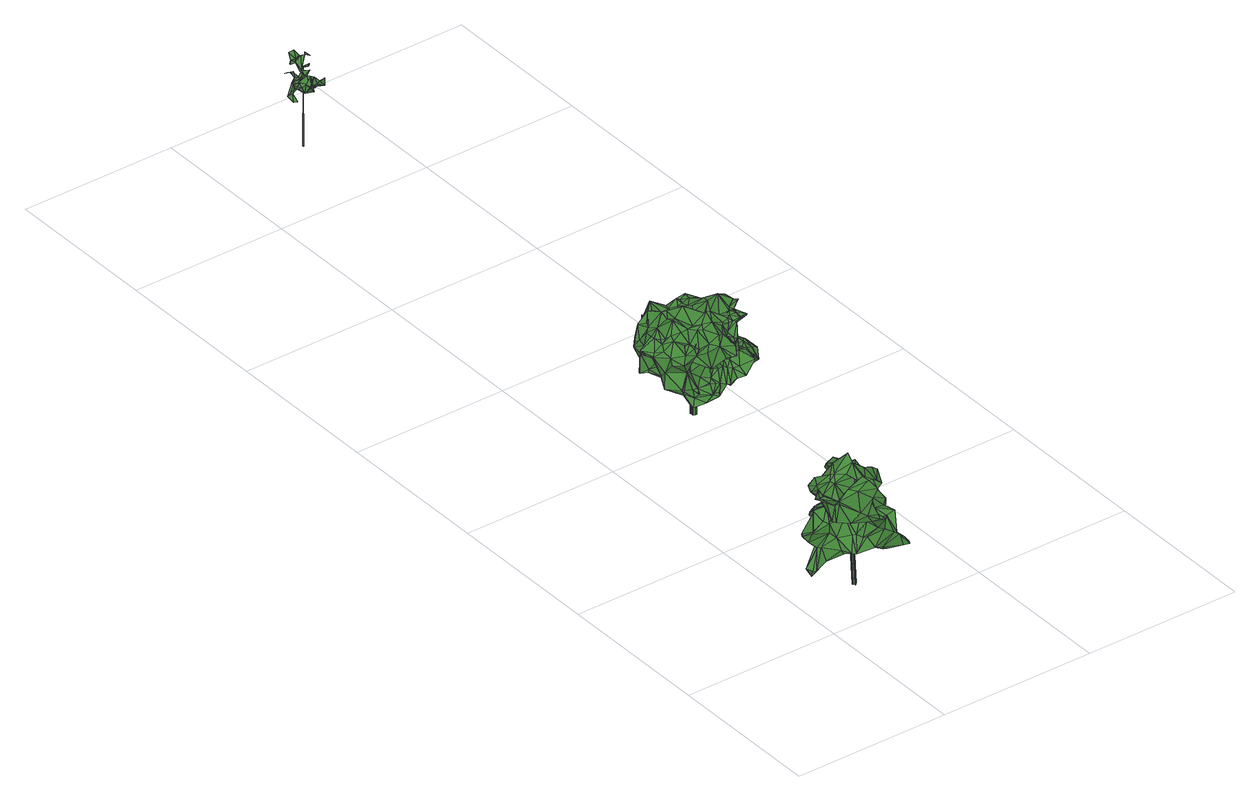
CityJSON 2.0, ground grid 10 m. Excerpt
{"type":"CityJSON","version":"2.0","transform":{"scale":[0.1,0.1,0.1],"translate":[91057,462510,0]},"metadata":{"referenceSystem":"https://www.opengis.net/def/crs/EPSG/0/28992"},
"CityObjects":{
"tree1":{"type":"SolitaryVegetationObject","attributes":{"gtid":6,"crown_width_m":5.69,"crown_median_z":5.21,"trunk_H_m":4.95,"trunk_DBH_m":0.207,"trunk_radius_m":0.104,"trunk_base_height_m":0.26,"original_gtid":"6"},"geometry":[{"type":"MultiSurface","lod":"3","boundaries":[[[0,1,2]],[[3,4,5]],[[6,7,8]],[[9,10,11]],[[12,2,1]],[[13,14,15]],[[16,17,18]],[[19,20,21]],[[22,23,24]],[[25,26,27]],[[28,29,30]],[[31,21,32]],[[33,34,35]],[[36,37,38]],[[39,8,7]],[[40,41,42]],[[43,44,45]],[[46,47,48]],[[49,50,51]],[[52,53,54]],[[55,56,57]],[[41,58,59]],[[60,58,41]],[[61,10,36]],[[24,62,63]],[[4,64,65]],[[9,36,10]],[[66,67,68]],[[69,70,71]],[[25,72,26]],[[73,74,75]],[[76,75,74]],[[77,78,69]],[[79,80,75]],[[42,81,82]],[[83,82,81]],[[83,81,42]],[[84,85,86]],[[87,88,89]],[[90,91,79]],[[92,93,94]],[[39,5,8]],[[95,14,96]],[[97,87,9]],[[98,99,20]],[[100,101,102]],[[103,95,104]],[[19,105,20]],[[106,107,108]],[[21,99,32]],[[109,98,45]],[[43,45,98]],[[110,111,112]],[[113,62,114]],[[91,114,62]],[[86,115,116]],[[117,68,67]],[[116,115,118]],[[25,93,72]],[[119,120,121]],[[96,14,122]],[[13,122,14]],[[123,78,77]],[[6,78,123]],[[124,125,101]],[[102,101,125]],[[121,120,126]],[[88,47,127]],[[118,42,128]],[[129,42,118]],[[14,95,130]],[[14,130,15]],[[100,124,101]],[[131,84,86]],[[104,132,103]],[[21,20,99]],[[133,134,11]],[[135,136,137]],[[89,9,87]],[[132,104,96]],[[96,104,95]],[[7,123,39]],[[125,39,123]],[[0,133,138]],[[92,56,139]],[[140,43,105]],[[36,87,97]],[[23,141,142]],[[143,144,145]],[[146,147,148]],[[27,26,51]],[[149,145,150]],[[88,151,89]],[[152,153,49]],[[144,17,16]],[[154,17,144]],[[90,114,91]],[[5,4,155]],[[5,155,8]],[[156,107,157]],[[156,112,107]],[[105,54,158]],[[114,159,113]],[[6,123,7]],[[125,123,160]],[[161,40,162]],[[163,40,161]],[[159,114,90]],[[91,164,79]],[[165,149,120]],[[5,39,166]],[[152,51,167]],[[168,169,170]],[[171,143,172]],[[57,109,173]],[[134,12,1]],[[134,1,37]],[[174,122,175]],[[13,175,122]],[[176,177,178]],[[179,178,177]],[[156,157,180]],[[181,182,64]],[[64,182,183]],[[95,103,130]],[[54,19,184]],[[115,129,118]],[[100,129,124]],[[40,129,115]],[[185,23,142]],[[161,162,85]],[[155,6,8]],[[186,13,15]],[[20,105,98]],[[187,188,135]],[[189,52,127]],[[66,68,189]],[[187,111,190]],[[16,138,144]],[[100,191,129]],[[29,192,193]],[[87,48,88]],[[38,48,87]],[[47,88,48]],[[78,6,155]],[[46,127,47]],[[36,38,87]],[[119,165,3]],[[188,186,15]],[[29,193,179]],[[194,73,75]],[[194,75,159]],[[195,122,174]],[[32,196,190]],[[66,189,17]],[[18,17,189]],[[1,16,197]],[[1,0,16]],[[72,93,92]],[[92,152,72]],[[92,139,152]],[[145,149,172]],[[143,145,172]],[[22,24,168]],[[4,70,155]],[[78,155,70]],[[31,190,111]],[[189,68,52]],[[117,52,68]],[[92,32,56]],[[131,86,116]],[[57,99,98]],[[109,57,98]],[[37,1,197]],[[37,197,38]],[[52,117,53]],[[16,18,197]],[[159,76,97]],[[159,75,76]],[[198,11,164]],[[199,24,63]],[[147,42,129]],[[128,27,118]],[[25,27,128]],[[71,28,30]],[[102,160,200]],[[148,200,160]],[[50,49,172]],[[112,151,110]],[[79,201,90]],[[202,135,203]],[[202,203,130]],[[50,172,131]],[[55,53,56]],[[55,117,53]],[[148,191,200]],[[158,173,140]],[[140,105,158]],[[109,45,173]],[[75,73,201]],[[164,11,204]],[[83,125,124]],[[195,170,205]],[[169,205,170]],[[32,94,196]],[[206,207,31]],[[97,74,36]],[[208,153,25]],[[169,209,205]],[[67,66,210]],[[28,71,70]],[[29,28,192]],[[141,174,175]],[[142,141,175]],[[2,133,0]],[[30,29,179]],[[170,195,174]],[[210,66,17]],[[4,28,70]],[[151,19,110]],[[211,212,213]],[[67,53,117]],[[115,86,162]],[[186,106,13]],[[165,214,3]],[[215,120,119]],[[189,46,48]],[[189,48,18]],[[43,98,105]],[[172,216,171]],[[31,217,19]],[[110,19,217]],[[44,43,140]],[[54,184,52]],[[73,194,201]],[[159,218,219]],[[137,219,218]],[[220,210,34]],[[41,40,163]],[[10,137,218]],[[10,218,159]],[[144,143,221]],[[222,137,10]],[[80,10,61]],[[163,60,41]],[[28,4,192]],[[69,78,70]],[[186,188,190]],[[147,211,42]],[[140,173,44]],[[44,173,45]],[[173,55,57]],[[196,107,106]],[[189,127,46]],[[23,62,24]],[[96,195,205]],[[96,205,132]],[[111,107,196]],[[110,207,206]],[[185,164,91]],[[223,58,126]],[[60,126,58]],[[211,224,128]],[[182,149,150]],[[191,100,200]],[[80,204,10]],[[63,225,226]],[[179,227,178]],[[186,190,196]],[[170,174,22]],[[116,118,27]],[[152,167,72]],[[42,82,40]],[[223,126,215]],[[71,228,69]],[[0,138,16]],[[163,121,60]],[[182,120,149]],[[30,177,71]],[[179,177,30]],[[196,106,186]],[[37,11,134]],[[171,33,143]],[[200,100,102]],[[129,191,147]],[[148,147,191]],[[148,160,123]],[[90,194,159]],[[136,219,137]],[[147,146,211]],[[197,18,38]],[[182,229,183]],[[69,230,77]],[[9,89,231]],[[144,229,182]],[[79,75,201]],[[203,232,136]],[[136,135,203]],[[75,80,74]],[[190,188,187]],[[25,128,224]],[[90,201,194]],[[173,158,55]],[[117,55,233]],[[158,233,55]],[[145,144,150]],[[144,182,150]],[[63,136,232]],[[195,96,122]],[[202,96,205]],[[31,32,190]],[[21,31,19]],[[5,166,3]],[[166,215,3]],[[212,146,77]],[[11,10,204]],[[86,85,162]],[[213,230,175]],[[212,230,213]],[[187,157,107]],[[221,35,34]],[[108,213,175]],[[54,105,19]],[[18,48,38]],[[108,13,106]],[[108,175,13]],[[77,146,148]],[[77,148,123]],[[234,108,107]],[[234,107,235]],[[213,224,211]],[[208,25,224]],[[211,146,212]],[[206,111,110]],[[236,214,165]],[[52,184,127]],[[83,237,215]],[[129,40,82]],[[129,82,124]],[[124,82,83]],[[12,134,2]],[[133,2,134]],[[238,234,235]],[[115,162,40]],[[239,93,139]],[[49,51,152]],[[178,229,176]],[[232,202,205]],[[91,62,185]],[[23,185,62]],[[192,4,65]],[[108,234,213]],[[238,213,234]],[[240,142,228]],[[240,228,71]],[[164,204,80]],[[164,80,79]],[[159,225,113]],[[172,49,216]],[[138,229,144]],[[193,227,179]],[[198,177,11]],[[69,228,230]],[[142,230,228]],[[50,131,116]],[[27,51,50]],[[27,50,116]],[[51,26,167]],[[72,167,26]],[[93,153,235]],[[9,231,10]],[[222,10,231]],[[142,175,230]],[[213,208,224]],[[85,241,161]],[[165,161,241]],[[220,67,210]],[[77,230,212]],[[35,143,33]],[[34,216,49]],[[34,49,220]],[[67,220,49]],[[33,216,34]],[[33,171,216]],[[49,153,239]],[[185,240,164]],[[71,164,240]],[[185,142,240]],[[42,59,237]],[[42,237,83]],[[237,59,215]],[[93,25,153]],[[41,59,42]],[[9,10,97]],[[168,209,169]],[[149,241,172]],[[165,241,149]],[[172,241,131]],[[59,223,215]],[[170,22,168]],[[205,209,63]],[[141,22,174]],[[141,23,22]],[[153,152,93]],[[139,93,152]],[[138,133,11]],[[63,226,136]],[[125,160,102]],[[49,239,67]],[[63,113,225]],[[113,63,62]],[[239,153,93]],[[192,229,193]],[[158,53,233]],[[54,53,158]],[[151,231,89]],[[112,231,151]],[[222,231,112]],[[154,210,17]],[[63,232,205]],[[207,217,31]],[[37,36,9]],[[11,37,9]],[[128,42,211]],[[84,241,85]],[[131,241,84]],[[235,153,238]],[[92,94,32]],[[88,184,151]],[[19,151,184]],[[127,184,88]],[[67,239,53]],[[139,53,239]],[[222,112,156]],[[222,156,137]],[[208,238,153]],[[60,121,126]],[[165,120,181]],[[181,120,182]],[[139,56,53]],[[176,11,177]],[[178,227,183]],[[221,154,144]],[[221,210,154]],[[199,168,24]],[[209,168,199]],[[59,58,223]],[[97,10,159]],[[198,164,71]],[[138,11,176]],[[135,137,202]],[[181,4,165]],[[64,4,181]],[[15,130,188]],[[203,202,232]],[[176,229,138]],[[99,56,32]],[[165,4,236]],[[199,63,209]],[[99,57,56]],[[213,238,208]],[[187,135,137]],[[110,217,207]],[[83,215,166]],[[125,166,39]],[[83,166,125]],[[35,221,143]],[[183,65,64]],[[227,193,229]],[[227,229,183]],[[156,180,137]],[[137,180,187]],[[187,180,157]],[[3,214,4]],[[225,159,226]],[[219,226,159]],[[219,136,226]],[[117,233,53]],[[221,34,210]],[[229,65,183]],[[229,192,65]],[[198,71,177]],[[183,229,178]],[[31,111,206]],[[132,130,103]],[[126,120,215]],[[93,111,94]],[[93,235,111]],[[119,121,163]],[[130,132,96]],[[196,94,111]],[[235,107,111]],[[187,107,111]],[[112,111,107]],[[130,96,202]],[[165,119,163]],[[165,163,161]],[[76,74,97]],[[61,36,74]],[[119,3,215]],[[4,214,236]],[[61,74,80]],[[130,203,188]],[[135,188,203]],[[242,243,244]],[[242,244,245]],[[245,244,246]],[[245,246,247]],[[246,244,248]],[[246,248,247]],[[244,243,249]],[[244,249,248]],[[249,243,250]],[[249,250,248]],[[250,243,251]],[[250,251,248]],[[248,251,252]],[[248,252,247]],[[252,251,253]],[[252,253,247]],[[251,243,254]],[[251,254,253]],[[253,254,255]],[[253,255,247]],[[254,243,255]],[[255,243,256]],[[255,256,247]],[[243,257,256]],[[243,242,256]],[[256,242,245]],[[256,245,247]]]}]},
"tree2":{"type":"SolitaryVegetationObject","attributes":{"gtid":11,"crown_width_m":6.42,"crown_median_z":5.17,"trunk_H_m":4.77,"trunk_DBH_m":0.231,"trunk_radius_m":0.115,"trunk_base_height_m":0.4,"original_gtid":"11"},"geometry":[{"type":"MultiSurface","lod":"3","boundaries":[[[258,259,260]],[[261,259,258]],[[262,263,264]],[[265,263,262]],[[266,267,268]],[[269,270,271]],[[272,273,274]],[[275,276,277]],[[268,278,279]],[[280,281,282]],[[283,284,274]],[[285,284,283]],[[286,287,288]],[[289,290,291]],[[292,293,294]],[[295,280,296]],[[297,298,299]],[[295,296,300]],[[301,302,303]],[[304,305,302]],[[306,294,307]],[[302,301,308]],[[309,310,311]],[[312,313,305]],[[314,281,315]],[[316,317,318]],[[259,319,320]],[[321,322,323]],[[314,315,324]],[[325,326,327]],[[326,328,327]],[[329,330,331]],[[332,298,333]],[[334,335,287]],[[336,335,334]],[[337,338,303]],[[339,340,341]],[[261,258,342]],[[343,344,345]],[[346,322,347]],[[348,349,350]],[[351,352,320]],[[353,354,355]],[[280,282,356]],[[357,358,359]],[[360,359,358]],[[275,277,293]],[[361,362,363]],[[264,364,365]],[[366,367,368]],[[312,305,304]],[[307,333,306]],[[277,274,284]],[[301,369,370]],[[371,372,373]],[[268,279,266]],[[374,375,376]],[[282,377,330]],[[348,378,379]],[[380,268,267]],[[373,381,382]],[[383,265,384]],[[385,386,387]],[[362,361,388]],[[389,390,320]],[[379,378,391]],[[343,345,392]],[[393,273,285]],[[393,285,283]],[[270,331,394]],[[330,329,395]],[[396,397,398]],[[399,400,401]],[[402,403,404]],[[405,404,403]],[[270,406,407]],[[408,287,409]],[[362,410,297]],[[411,412,413]],[[414,415,340]],[[366,416,331]],[[270,269,406]],[[417,418,338]],[[361,266,279]],[[377,354,419]],[[420,269,421]],[[420,421,315]],[[422,423,323]],[[424,425,426]],[[349,427,428]],[[429,430,431]],[[432,367,433]],[[273,434,435]],[[436,409,286]],[[264,411,385]],[[437,438,336]],[[408,313,312]],[[439,347,440]],[[441,442,443]],[[373,372,381]],[[444,445,446]],[[447,433,330]],[[344,332,345]],[[448,449,423]],[[450,390,351]],[[435,434,382]],[[431,451,452]],[[318,404,316]],[[405,316,404]],[[367,432,271]],[[405,371,453]],[[454,455,331]],[[377,324,354]],[[287,335,288]],[[456,457,356]],[[293,284,294]],[[318,317,458]],[[459,355,377]],[[460,461,462]],[[463,464,294]],[[463,294,284]],[[258,465,342]],[[354,324,355]],[[336,334,437]],[[453,262,365]],[[280,315,281]],[[398,397,466]],[[379,391,348]],[[349,348,391]],[[467,338,468]],[[338,469,470]],[[471,362,388]],[[471,410,362]],[[441,443,472]],[[473,299,298]],[[428,390,474]],[[475,476,477]],[[439,478,347]],[[272,362,388]],[[296,280,457]],[[334,287,408]],[[389,319,352]],[[324,447,330]],[[324,355,479]],[[371,480,372]],[[293,299,275]],[[292,299,293]],[[458,481,318]],[[428,427,351]],[[353,355,482]],[[353,482,462]],[[483,279,278]],[[484,485,319]],[[486,487,488]],[[423,487,486]],[[342,450,261]],[[289,357,359]],[[296,457,292]],[[457,489,292]],[[450,320,261]],[[402,291,401]],[[459,377,426]],[[353,436,419]],[[419,490,377]],[[265,364,491]],[[458,428,481]],[[350,428,458]],[[410,471,374]],[[424,426,492]],[[474,450,342]],[[376,274,374]],[[276,374,274]],[[260,465,258]],[[493,405,403]],[[272,388,361]],[[361,363,265]],[[442,494,495]],[[356,457,280]],[[414,496,497]],[[498,495,363]],[[474,499,481]],[[472,500,441]],[[495,443,442]],[[495,501,443]],[[277,276,274]],[[264,365,262]],[[264,263,383]],[[363,362,502]],[[363,502,498]],[[479,432,447]],[[486,321,323]],[[460,409,408]],[[503,408,409]],[[442,441,391]],[[412,383,496]],[[261,320,319]],[[261,319,504]],[[505,399,506]],[[326,325,507]],[[508,509,392]],[[351,427,510]],[[501,495,498]],[[290,289,399]],[[483,262,511]],[[319,485,504]],[[305,425,424]],[[464,512,307]],[[508,307,512]],[[513,514,445]],[[446,445,514]],[[515,265,380]],[[500,490,441]],[[490,330,377]],[[457,456,333]],[[516,382,434]],[[353,462,436]],[[486,323,423]],[[431,430,477]],[[517,430,366]],[[431,477,424]],[[408,503,313]],[[409,460,462]],[[426,518,459]],[[425,518,426]],[[519,520,349]],[[289,360,357]],[[321,488,521]],[[326,397,396]],[[522,477,430]],[[409,462,523]],[[433,447,432]],[[469,338,360]],[[463,415,524]],[[328,415,463]],[[427,349,520]],[[462,461,409]],[[436,462,409]],[[452,331,455]],[[409,461,408]],[[460,408,461]],[[341,407,525]],[[439,506,338]],[[308,526,437]],[[308,437,527]],[[419,354,353]],[[474,390,450]],[[450,351,320]],[[513,397,507]],[[497,496,498]],[[314,324,282]],[[523,482,459]],[[355,459,482]],[[350,528,378]],[[350,378,348]],[[529,475,337]],[[530,518,531]],[[506,521,338]],[[383,384,496]],[[377,324,330]],[[475,477,451]],[[424,302,305]],[[297,532,502]],[[299,532,297]],[[426,533,337]],[[426,337,475]],[[395,329,534]],[[282,281,314]],[[355,315,479]],[[467,441,535]],[[435,381,325]],[[435,325,285]],[[424,475,431]],[[424,492,475]],[[275,374,276]],[[518,531,459]],[[481,499,465]],[[490,419,518]],[[271,270,367]],[[303,369,301]],[[307,300,333]],[[337,303,478]],[[343,415,344]],[[437,536,438]],[[537,536,437]],[[533,538,309]],[[307,508,300]],[[493,446,480]],[[372,480,446]],[[470,539,338]],[[352,539,470]],[[328,396,392]],[[367,270,394]],[[490,518,540]],[[484,539,485]],[[402,404,291]],[[541,496,498]],[[541,498,386]],[[362,297,502]],[[479,315,421]],[[318,465,260]],[[481,465,318]],[[477,522,429]],[[367,366,394]],[[328,463,327]],[[289,291,469]],[[424,542,478]],[[435,393,273]],[[285,393,435]],[[370,526,301]],[[308,301,526]],[[302,308,304]],[[347,478,542]],[[527,304,308]],[[521,543,544]],[[382,381,435]],[[540,336,545]],[[540,545,441]],[[312,527,334]],[[312,304,527]],[[355,324,315]],[[483,278,262]],[[537,546,536]],[[259,499,260]],[[291,260,499]],[[261,319,259]],[[499,474,465]],[[319,261,547]],[[261,504,547]],[[319,547,484]],[[484,547,504]],[[370,484,504]],[[377,355,324]],[[466,397,513]],[[409,287,286]],[[312,334,408]],[[475,529,476]],[[456,356,548]],[[282,330,548]],[[356,282,548]],[[502,532,497]],[[332,344,473]],[[342,465,474]],[[505,321,399]],[[446,514,549]],[[396,525,392]],[[406,392,525]],[[401,291,290]],[[292,294,333]],[[446,549,372]],[[285,550,284]],[[325,550,285]],[[551,552,413]],[[267,364,317]],[[458,317,364]],[[495,553,363]],[[528,553,495]],[[373,516,371]],[[554,553,350]],[[528,350,553]],[[554,458,553]],[[554,350,458]],[[440,347,322]],[[278,268,262]],[[338,539,468]],[[303,338,369]],[[437,334,527]],[[368,517,366]],[[429,452,416]],[[377,330,426]],[[330,490,426]],[[326,507,397]],[[428,351,390]],[[320,319,389]],[[275,299,374]],[[458,364,553]],[[385,541,386]],[[321,505,322]],[[403,401,400]],[[403,400,444]],[[297,410,374]],[[380,262,268]],[[297,374,299]],[[491,384,265]],[[364,265,380]],[[262,380,265]],[[374,362,375]],[[493,403,444]],[[548,395,345]],[[548,330,395]],[[403,402,401]],[[462,482,523]],[[511,361,483]],[[528,495,494]],[[528,494,378]],[[533,500,538]],[[395,534,310]],[[525,407,406]],[[359,521,289]],[[391,378,494]],[[391,494,442]],[[324,479,447]],[[555,455,454]],[[553,556,363]],[[546,485,557]],[[546,557,536]],[[302,424,478]],[[270,407,448]],[[449,448,407]],[[346,529,422]],[[519,438,520]],[[352,557,485]],[[341,558,407]],[[396,558,341]],[[422,323,322]],[[422,322,346]],[[338,521,359]],[[370,504,546]],[[511,516,434]],[[511,434,559]],[[349,391,519]],[[386,491,364]],[[381,372,549]],[[412,496,560]],[[443,340,472]],[[443,501,340]],[[331,416,452]],[[331,452,329]],[[347,542,346]],[[417,533,309]],[[417,309,418]],[[360,358,561]],[[296,333,300]],[[297,489,298]],[[526,546,537]],[[370,546,526]],[[399,289,521]],[[399,521,506]],[[389,469,291]],[[423,449,487]],[[467,468,539]],[[537,437,526]],[[489,457,298]],[[306,333,294]],[[327,463,284]],[[337,417,338]],[[529,562,418]],[[338,418,562]],[[260,499,318]],[[404,318,499]],[[542,529,346]],[[328,326,396]],[[344,532,473]],[[463,524,464]],[[292,333,296]],[[467,484,369]],[[467,369,338]],[[335,336,540]],[[398,487,449]],[[466,487,398]],[[466,513,563]],[[329,451,475]],[[389,352,470]],[[469,389,470]],[[282,324,377]],[[295,300,420]],[[295,420,280]],[[280,420,315]],[[269,420,406]],[[300,508,420]],[[406,420,508]],[[352,485,539]],[[271,479,269]],[[479,271,432]],[[472,538,500]],[[478,529,337]],[[266,380,267]],[[515,380,266]],[[426,475,492]],[[272,375,362]],[[341,525,396]],[[522,430,517]],[[448,564,555]],[[555,454,448]],[[352,510,520]],[[351,510,352]],[[529,475,565]],[[500,533,426]],[[500,426,490]],[[423,565,564]],[[405,493,480]],[[405,480,371]],[[533,417,337]],[[566,565,475]],[[361,515,266]],[[467,535,336]],[[316,364,380]],[[529,565,422]],[[441,490,540]],[[491,386,384]],[[364,264,387]],[[361,279,483]],[[361,511,272]],[[464,512,294]],[[307,294,512]],[[380,267,316]],[[267,317,316]],[[453,371,262]],[[367,394,433]],[[511,559,272]],[[273,272,559]],[[339,341,395]],[[449,558,398]],[[396,398,558]],[[449,407,558]],[[546,504,485]],[[264,385,387]],[[548,567,456]],[[345,567,548]],[[538,339,309]],[[538,472,339]],[[472,340,339]],[[558,339,395]],[[558,395,310]],[[309,339,558]],[[310,309,558]],[[478,562,529]],[[322,506,439]],[[322,439,440]],[[338,562,439]],[[439,562,478]],[[370,369,484]],[[467,336,441]],[[332,333,456]],[[497,532,568]],[[392,406,508]],[[344,568,532]],[[501,498,496]],[[340,501,496]],[[414,340,496]],[[413,569,551]],[[541,551,569]],[[473,532,299]],[[262,371,516]],[[553,364,556]],[[316,365,364]],[[395,341,345]],[[405,365,316]],[[453,365,405]],[[444,446,493]],[[413,541,569]],[[332,473,298]],[[457,333,298]],[[478,303,302]],[[497,498,502]],[[265,383,263]],[[364,387,386]],[[523,531,286]],[[545,336,535]],[[545,535,441]],[[400,544,543]],[[479,421,269]],[[441,336,438]],[[441,438,391]],[[399,321,521]],[[322,505,506]],[[290,399,506]],[[523,286,503]],[[503,409,523]],[[530,540,518]],[[466,488,487]],[[376,375,274]],[[272,274,375]],[[381,514,513]],[[549,514,381]],[[541,413,560]],[[412,560,413]],[[341,340,415]],[[415,414,568]],[[415,568,344]],[[497,568,414]],[[332,567,345]],[[456,567,332]],[[541,560,496]],[[284,550,327]],[[325,327,550]],[[411,264,412]],[[513,507,381]],[[325,381,507]],[[389,291,390]],[[309,311,418]],[[412,264,383]],[[469,360,289]],[[400,543,357]],[[444,357,543]],[[444,400,357]],[[290,399,401]],[[418,311,529]],[[366,430,416]],[[384,386,498]],[[384,498,496]],[[471,362,374]],[[320,352,319]],[[382,516,373]],[[423,422,565]],[[262,516,511]],[[515,361,265]],[[359,360,338]],[[561,358,357]],[[411,552,570]],[[570,552,551]],[[477,476,424]],[[499,390,291]],[[360,561,357]],[[517,394,331]],[[350,349,428]],[[481,428,474]],[[283,274,393]],[[273,393,274]],[[277,284,293]],[[486,488,321]],[[448,454,270]],[[331,270,454]],[[331,330,571]],[[341,392,345]],[[330,433,571]],[[331,394,366]],[[367,394,368]],[[466,543,488]],[[521,488,543]],[[273,559,434]],[[543,466,563]],[[543,563,444]],[[445,444,563]],[[445,563,513]],[[467,539,484]],[[299,292,489]],[[319,352,485]],[[299,489,297]],[[391,438,379]],[[392,524,415]],[[392,415,328]],[[423,564,448]],[[452,517,331]],[[400,399,544]],[[517,452,522]],[[343,392,415]],[[521,544,399]],[[519,391,438]],[[431,452,429]],[[265,556,364]],[[265,363,556]],[[305,313,530]],[[305,530,425]],[[503,286,530]],[[517,368,394]],[[341,415,392]],[[331,571,394]],[[433,394,571]],[[508,512,509]],[[464,509,512]],[[566,564,565]],[[566,555,564]],[[413,552,411]],[[380,364,267]],[[542,476,529]],[[542,424,476]],[[404,499,291]],[[566,451,555]],[[286,531,436]],[[419,436,531]],[[288,531,286]],[[335,540,530]],[[452,429,522]],[[411,570,385]],[[551,541,570]],[[385,570,541]],[[503,530,313]],[[416,430,429]],[[536,557,438]],[[520,438,557]],[[520,557,352]],[[311,564,475]],[[534,564,310]],[[311,310,564]],[[475,564,329]],[[534,329,564]],[[427,520,510]],[[529,311,475]],[[452,451,329]],[[431,475,451]],[[499,259,390]],[[320,390,259]],[[455,429,452]],[[475,451,566]],[[531,288,530]],[[335,530,288]],[[425,530,518]],[[392,509,524]],[[464,524,509]],[[459,531,523]],[[419,531,518]],[[286,531,530]],[[555,451,455]],[[429,455,451]],[[429,451,477]],[[572,573,574]],[[572,574,575]],[[575,574,576]],[[575,576,577]],[[576,574,578]],[[576,578,577]],[[574,573,579]],[[574,579,578]],[[578,579,580]],[[578,580,577]],[[579,573,581]],[[579,581,580]],[[581,573,582]],[[581,582,580]],[[580,582,583]],[[580,583,577]],[[582,573,584]],[[582,584,583]],[[583,584,585]],[[583,585,577]],[[584,573,586]],[[584,586,585]],[[585,586,587]],[[585,587,577]],[[586,573,588]],[[586,588,587]],[[588,573,572]],[[588,572,587]],[[587,572,575]],[[587,575,577]]]}]},
"tree3":{"type":"SolitaryVegetationObject","attributes":{"gtid":13,"crown_width_m":2.2,"crown_median_z":4.46,"trunk_H_m":4.14,"trunk_DBH_m":0.0645,"trunk_radius_m":0.0322,"trunk_base_height_m":0.32,"original_gtid":"13"},"geometry":[{"type":"MultiSurface","lod":"3","boundaries":[[[589,590,591]],[[592,593,594]],[[595,596,597]],[[598,599,600]],[[595,601,602]],[[603,604,605]],[[605,606,607]],[[608,599,600]],[[609,610,611]],[[607,612,613]],[[608,614,599]],[[591,590,615]],[[616,617,596]],[[618,604,619]],[[597,620,621]],[[596,620,597]],[[622,602,623]],[[624,623,597]],[[616,596,625]],[[613,626,627]],[[628,613,627]],[[629,603,630]],[[631,632,599]],[[633,634,622]],[[633,622,635]],[[636,637,638]],[[639,610,640]],[[625,596,617]],[[626,601,603]],[[639,609,641]],[[642,592,593]],[[612,601,613]],[[643,629,644]],[[645,599,600]],[[597,617,596]],[[621,624,597]],[[630,601,602]],[[603,601,630]],[[626,607,627]],[[625,617,616]],[[589,646,590]],[[598,599,631]],[[646,589,647]],[[632,648,599]],[[646,647,615]],[[627,642,593]],[[627,649,642]],[[589,591,647]],[[613,601,626]],[[595,620,596]],[[627,642,628]],[[624,622,623]],[[604,605,619]],[[608,640,610]],[[650,648,614]],[[608,599,598]],[[602,634,630]],[[651,652,636]],[[606,604,629]],[[601,607,606]],[[637,644,629]],[[606,605,604]],[[646,615,590]],[[613,628,612]],[[653,654,655]],[[654,653,644]],[[612,628,649]],[[649,628,642]],[[629,641,606]],[[629,643,641]],[[656,652,651]],[[605,607,603]],[[603,607,626]],[[648,600,599]],[[656,637,636]],[[608,610,614]],[[657,594,593]],[[634,636,638]],[[643,653,655]],[[649,612,615]],[[649,627,607]],[[602,641,630]],[[658,598,600]],[[633,659,602]],[[634,633,602]],[[652,637,656]],[[635,622,624]],[[624,660,635]],[[623,595,597]],[[629,604,603]],[[609,639,610]],[[591,615,647]],[[609,611,659]],[[622,620,623]],[[623,602,595]],[[599,614,648]],[[612,607,601]],[[622,634,602]],[[652,637,654]],[[643,655,641]],[[607,613,649]],[[601,606,641]],[[650,610,600]],[[614,610,650]],[[600,648,650]],[[661,600,598]],[[649,613,612]],[[600,610,608]],[[654,644,637]],[[659,641,609]],[[637,629,630]],[[659,639,641]],[[659,641,602]],[[654,641,655]],[[630,641,654]],[[643,644,653]],[[630,654,637]],[[633,595,602]],[[638,656,634]],[[598,658,661]],[[650,662,663]],[[600,661,658]],[[656,651,634]],[[634,651,636]],[[652,656,636]],[[659,611,639]],[[639,611,610]],[[641,602,601]],[[633,622,623]],[[623,620,633]],[[620,595,633]],[[656,638,637]],[[621,660,624]],[[622,621,620]],[[660,621,622]],[[622,635,660]],[[664,665,666]]]}]}
},
"vertices":[
[58,57,64],[59,58,59],[54,61,61],[28,36,78],[33,44,79],[26,37,78],[16,44,71],[14,41,73],[19,42,76],[51,47,43],[41,49,41],[46,52,54],[52,63,59],[25,30,40],[19,36,33],[25,26,34],[57,47,62],[57,40,57],[61,45,53],[51,28,33],[50,17,30],[48,18,30],[15,38,44],[21,46,51],[22,47,49],[35,11,57],[38,8,59],[31,10,63],[36,54,72],[44,58,71],[38,58,67],[42,20,36],[41,16,35],[53,27,67],[43,30,66],[49,29,70],[48,56,39],[54,56,47],[59,52,42],[15,35,76],[23,17,80],[28,18,74],[19,20,70],[63,16,29],[64,16,29],[62,13,32],[66,41,37],[66,40,36],[63,45,40],[40,22,61],[38,19,69],[40,12,59],[60,32,42],[54,23,47],[56,22,35],[55,15,40],[51,12,43],[54,11,41],[31,21,62],[23,24,68],[36,19,73],[43,54,39],[24,51,47],[26,42,41],[35,41,72],[43,50,70],[53,35,53],[49,27,52],[58,31,48],[33,37,67],[33,41,72],[38,48,62],[41,7,58],[41,64,39],[46,58,39],[41,59,41],[43,55,39],[20,38,63],[20,40,68],[35,58,44],[39,55,42],[17,21,71],[17,18,74],[15,29,73],[43,13,78],[40,17,80],[38,10,78],[54,47,41],[58,39,39],[53,41,43],[32,59,43],[28,54,46],[45,13,47],[42,15,48],[39,21,40],[12,31,23],[17,37,33],[44,52,38],[57,12,32],[46,16,33],[8,22,77],[8,23,77],[8,27,74],[13,37,16],[10,32,23],[57,21,33],[32,25,42],[34,24,42],[31,30,52],[60,10,33],[46,30,44],[37,22,40],[43,31,45],[26,56,41],[27,57,42],[26,12,80],[35,10,73],[59,22,49],[27,11,66],[33,32,78],[38,31,75],[38,25,76],[23,34,42],[14,39,70],[10,22,78],[13,31,76],[37,30,68],[61,38,38],[23,14,59],[17,17,74],[20,33,25],[39,16,73],[8,35,24],[53,57,60],[50,62,57],[29,33,33],[29,41,41],[36,40,36],[54,51,60],[45,14,47],[60,20,34],[21,37,49],[27,42,54],[55,33,72],[50,42,69],[52,34,74],[16,22,59],[17,21,70],[15,27,71],[45,31,78],[50,35,74],[52,35,42],[41,12,58],[39,17,54],[49,42,56],[21,41,74],[39,34,47],[32,25,41],[58,21,34],[35,54,39],[13,28,73],[36,21,81],[37,17,80],[33,22,79],[34,49,48],[38,33,83],[24,35,75],[41,7,59],[13,46,39],[15,44,36],[12,44,39],[53,26,67],[49,25,71],[60,15,35],[12,35,45],[22,33,49],[50,48,57],[39,48,62],[42,44,64],[41,54,67],[31,33,47],[35,39,72],[48,37,72],[43,46,69],[57,33,40],[26,48,50],[27,19,35],[34,31,33],[27,26,31],[64,37,47],[30,24,33],[16,21,70],[44,51,72],[45,55,71],[39,61,41],[12,38,38],[29,17,35],[59,51,52],[41,43,53],[14,42,39],[10,26,73],[39,61,42],[26,40,26],[22,35,30],[39,51,42],[17,39,34],[39,21,39],[48,23,42],[29,18,60],[15,44,37],[48,34,56],[18,21,58],[22,27,63],[26,23,57],[38,37,87],[26,33,74],[51,26,68],[50,24,39],[39,50,42],[35,43,43],[40,26,61],[47,39,69],[40,42,46],[32,30,64],[25,16,59],[29,55,43],[32,46,46],[44,50,70],[35,40,58],[46,45,70],[30,34,60],[47,42,47],[20,36,33],[54,16,40],[38,26,52],[39,21,50],[38,37,86],[18,26,69],[30,23,60],[43,23,49],[33,43,54],[40,24,77],[40,32,3],[39,32,3],[40,33,3],[38,33,52],[38,34,52],[37,33,52],[37,34,52],[39,33,3],[39,34,3],[38,33,3],[36,34,52],[36,33,52],[38,32,3],[36,32,52],[37,32,52],[39,31,3],
[48,190,31],[51,193,35],[46,196,38],[54,186,34],[42,230,48],[46,235,52],[50,227,54],[53,228,40],[46,233,33],[46,228,35],[42,230,35],[95,228,67],[90,223,72],[97,226,67],[48,243,49],[50,243,57],[59,251,52],[64,253,52],[61,254,53],[62,253,53],[42,231,35],[45,233,34],[95,239,50],[97,237,50],[93,228,55],[61,245,62],[62,248,65],[56,242,64],[96,209,42],[95,201,40],[93,206,43],[55,205,50],[54,199,54],[53,202,46],[80,246,52],[69,248,56],[71,245,60],[90,242,53],[87,244,53],[65,249,43],[75,244,43],[68,248,46],[88,239,62],[79,200,40],[82,202,43],[79,203,44],[85,197,40],[90,204,45],[78,239,60],[82,242,65],[82,199,39],[69,213,58],[78,211,65],[80,206,61],[95,196,41],[95,204,43],[95,229,54],[98,231,53],[45,215,40],[45,215,39],[42,208,36],[61,189,35],[56,195,34],[65,198,62],[70,195,60],[71,197,66],[95,223,52],[59,233,67],[61,231,68],[63,239,62],[64,230,67],[87,213,64],[88,221,53],[91,214,65],[77,239,55],[81,241,54],[93,198,37],[90,203,41],[84,206,32],[79,207,47],[69,203,49],[70,222,57],[70,225,53],[74,225,65],[48,191,31],[79,235,63],[75,239,56],[81,229,62],[80,194,57],[77,189,54],[70,219,22],[63,214,30],[62,214,30],[58,200,35],[66,199,35],[97,220,44],[95,220,47],[97,222,51],[87,239,54],[58,211,57],[63,207,58],[60,205,56],[62,211,44],[51,238,41],[55,241,39],[55,227,40],[52,221,42],[43,223,52],[94,215,65],[98,220,67],[100,218,67],[77,201,41],[74,194,34],[38,225,54],[47,224,59],[47,227,59],[60,251,45],[58,243,49],[60,248,49],[92,221,49],[71,221,26],[72,217,22],[47,229,36],[52,228,62],[48,232,58],[59,235,52],[55,227,41],[60,218,47],[56,223,42],[52,217,48],[54,241,39],[58,199,35],[55,200,35],[73,214,28],[76,232,65],[54,240,58],[92,216,66],[84,219,64],[68,226,71],[60,222,68],[65,213,66],[57,199,57],[54,205,55],[47,197,55],[44,204,53],[46,208,55],[44,210,45],[42,218,52],[84,228,69],[83,223,70],[99,198,38],[101,207,41],[60,249,37],[51,219,59],[55,230,59],[58,224,63],[63,232,52],[70,234,62],[93,213,65],[70,208,48],[69,204,61],[93,217,42],[91,234,61],[96,229,55],[75,199,64],[74,207,68],[86,200,56],[89,210,46],[87,212,49],[60,207,37],[54,206,36],[93,207,64],[96,205,65],[90,206,62],[97,223,66],[91,220,66],[46,236,52],[51,235,59],[98,213,42],[82,195,34],[74,209,28],[73,193,52],[74,190,54],[76,213,42],[70,220,38],[76,225,48],[52,213,61],[53,217,62],[48,218,58],[90,228,58],[78,214,70],[76,215,70],[55,196,33],[88,207,63],[93,211,65],[41,224,50],[83,213,66],[88,210,65],[84,239,54],[84,244,51],[53,212,37],[94,217,46],[104,206,40],[103,206,40],[101,213,43],[68,239,62],[75,241,65],[46,196,37],[60,211,67],[75,203,39],[73,205,39],[58,206,42],[64,205,37],[59,249,37],[77,224,49],[71,245,52],[52,197,34],[83,205,59],[84,201,57],[90,206,63],[81,197,55],[98,226,54],[43,219,54],[47,204,36],[97,219,44],[46,232,37],[71,196,35],[69,197,35],[68,208,65],[69,210,67],[65,209,65],[76,244,43],[87,216,48],[55,225,42],[84,202,57],[46,214,56],[69,220,33],[68,226,41],[63,232,51],[62,238,52],[65,229,45],[48,200,37],[75,211,47],[71,227,47],[58,237,47],[96,205,43],[64,187,34],[61,194,60],[63,193,49],[58,227,66],[81,237,65],[76,237,64],[64,205,36],[42,236,49],[77,240,64],[56,219,70],[51,219,60],[48,230,37],[43,228,54],[94,214,65],[91,211,45],[69,212,31],[66,206,36],[62,203,57],[96,205,66],[99,212,43],[73,237,63],[77,229,66],[76,193,34],[86,192,36],[68,220,33],[80,202,59],[91,208,44],[94,211,43],[64,242,53],[75,211,48],[83,213,65],[80,203,44],[75,205,31],[76,193,33],[70,215,52],[69,202,36],[88,208,45],[65,222,51],[82,197,56],[60,209,58],[60,205,57],[85,205,44],[74,195,34],[63,187,34],[88,229,59],[49,221,59],[58,241,64],[56,216,62],[53,217,61],[61,219,39],[60,219,39],[86,209,65],[55,224,41],[72,201,34],[76,217,68],[44,238,50],[63,232,61],[67,216,49],[69,198,58],[57,213,65],[82,208,64],[80,206,64],[85,207,63],[81,234,63],[70,238,61],[63,219,65],[53,214,57],[87,218,66],[70,217,4],[69,218,4],[70,218,4],[70,218,52],[70,219,52],[69,218,52],[69,219,52],[69,219,4],[68,219,52],[68,219,4],[68,218,4],[68,218,52],[68,217,4],[68,217,52],[69,216,4],[69,217,52],[70,216,4],
[71,568,47],[71,568,46],[69,569,46],[63,572,43],[61,572,43],[60,573,43],[66,558,40],[69,561,36],[68,557,39],[56,565,57],[58,563,58],[60,562,56],[61,561,40],[62,556,43],[56,561,40],[53,559,39],[51,561,37],[56,562,40],[57,565,42],[56,561,58],[61,560,49],[58,558,53],[63,557,52],[65,565,42],[62,565,40],[59,560,61],[67,568,46],[69,564,35],[69,560,36],[54,556,35],[52,557,35],[69,557,39],[71,556,40],[66,554,43],[65,556,42],[71,554,40],[69,564,34],[59,565,37],[61,568,42],[65,568,40],[54,557,43],[57,556,42],[57,568,60],[59,566,62],[66,557,46],[61,552,45],[67,553,45],[58,549,47],[56,552,42],[60,549,43],[59,556,50],[57,558,53],[57,559,45],[63,571,42],[52,558,46],[54,556,44],[65,564,57],[69,566,47],[68,569,46],[59,561,61],[63,567,42],[61,559,62],[59,551,52],[56,551,48],[51,553,46],[56,555,44],[54,556,45],[58,549,46],[58,573,43],[56,566,54],[62,558,48],[72,555,44],[56,565,54],[59,556,66],[61,554,64],[59,558,3],[59,557,3],[60,559,45]
]}
